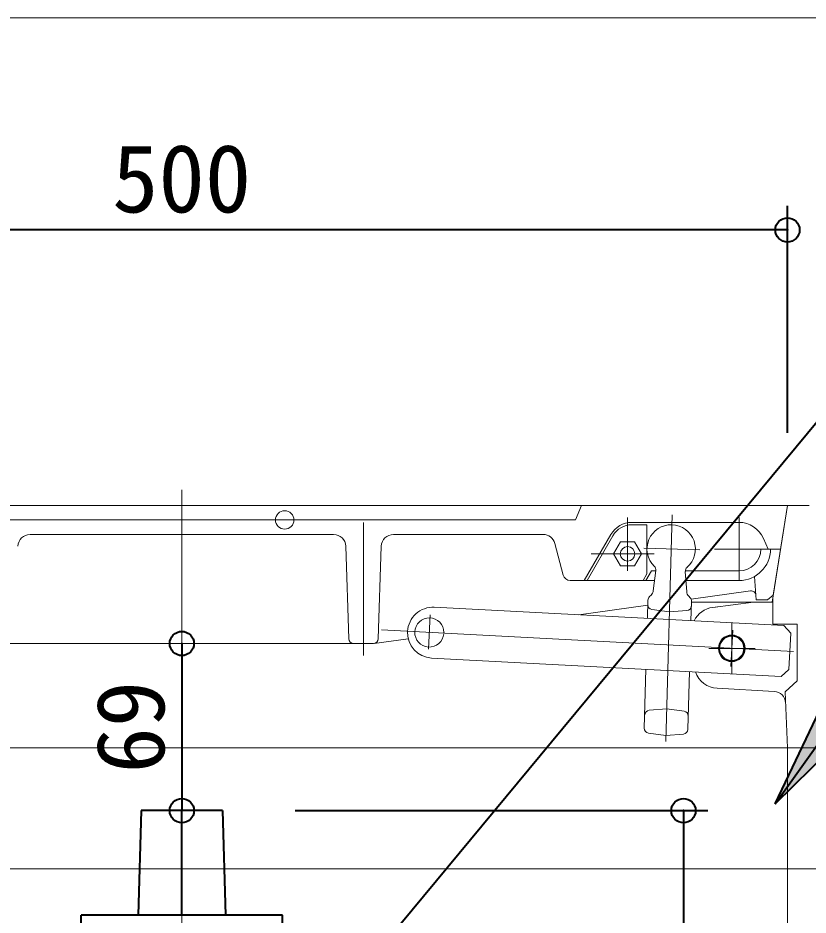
# Model space of a CAD drawing. Units: millimetres at full size, sheet at 1:20. Extents: x -5700 to 5714, y -3160 to 3160.
# Drawn here: x -2245.8 to -1919.6, y 750.1 to 1120.4 of the extents above; entities that cross this region are included whole.
import ezdxf
from ezdxf.enums import TextEntityAlignment as Align

# ---------------------------------------------------------------- set-up
doc = ezdxf.new("R2010")
doc.units = ezdxf.units.MM
doc.header["$LTSCALE"] = 20
doc.header["$PDMODE"] = 32
doc.header["$PDSIZE"] = 10
for name, color, linetype, lineweight in [('0-5_TEMP01', 3, 'Continuous', 18), ('0-7_躯体', 7, 'Continuous', 9), ('0-9_消火栓', 2, 'Continuous', 40), ('0-C_寸法', 1, 'Continuous', 40)]:
    doc.layers.add(name, color=color, linetype=linetype, lineweight=lineweight)
doc.styles.add('ＭＳ ゴシック', font='')
doc.styles.get('ＭＳ ゴシック').set_extended_font_data('MS Gothic')

msp = doc.modelspace()

# ---------------------------------------------------------------- linework, layer by layer
at = {"layer": '0-5_TEMP01'}
for p, q in [((-4278.67, 1120.37), (1421.34, 1120.37)), ((-2178.12, 925.53), (-2178.12, 769.16)), ((-1975.72, 915.31), (-1978.37, 821.77)), ((-2103.12, 912.16), (-2103.12, 857.16)), ((-1994.12, 914.16), (-1994.12, 892.16)), ((-1987.43, 901.47), (-1964.28, 900.83)), ((-2009.14, 899.16), (-1983.12, 899.16)), ((-2076.32, 859.84), (-2075.58, 873.94)), ((-1951.13, 870.66), (-1951.13, 849.67)), ((-1925.62, 858.82), (-2095.77, 867.74)), ((-1951.52, 852.67), (-1950.74, 867.65)), ((-1960.65, 860.16), (-1941.48, 860.16)), ((-2178.12, 823.66), (-2178.12, 553.66)), ((-2178.12, 367.16), (-2178.12, 793.16)), ((-2178.12, 367.16), (-2178.12, 793.16)), ((-2509.12, 769.16), (-1847.12, 769.16))]:
    msp.add_line(p, q, dxfattribs=at)
at = {"layer": '0-7_躯体'}
for p, q in [((-2436.12, 919.16), (-1920.13, 919.16)), ((-1928.12, 919.16), (-2428.12, 919.16)), ((-1935.74, 919.16), (-2046.07, 919.16)), ((-2015.62, 913.16), (-2013.12, 919.16)), ((-1928.12, 919.15), (-1934.46, 879.16)), ((-1933.98, 882.16), (-1928.12, 919.16)), ((-1919.12, 919.16), (-1928.12, 919.16)), ((-2015.62, 913.16), (-2355.63, 913.16)), ((-1992.36, 912.16), (-1948.13, 912.16)), ((-1992.36, 911.16), (-1986.12, 911.16)), ((-1986.12, 911.16), (-1986.12, 890.94)), ((-1948.13, 914.16), (-1948.13, 888.16)), ((-2115.47, 907.16), (-2240.79, 907.16)), ((-2028.98, 907.16), (-2090.79, 907.16)), ((-2001.01, 907.16), (-2011.98, 888.16)), ((-2010.83, 888.16), (-2000.15, 906.66)), ((-1999.9, 899.16), (-1997.02, 904.16)), ((-1997.02, 904.16), (-1991.24, 904.16)), ((-1988.36, 899.16), (-1991.24, 904.16)), ((-1936.12, 901.16), (-1938.04, 905.55)), ((-2109.19, 864.09), (-2110.46, 902.33)), ((-2095.79, 902.33), (-2097.06, 864.09)), ((-2024.14, 903.43), (-2020.71, 890.39)), ((-1936.05, 901.16), (-1958.24, 901.16)), ((-1939.12, 901.16), (-1930.98, 901.16)), ((-1997.02, 894.16), (-1999.9, 899.16)), ((-1991.24, 894.16), (-1988.36, 899.16)), ((-1997.02, 894.16), (-1991.24, 894.16)), ((-1987.74, 888.16), (-1986.12, 890.94)), ((-1984.27, 892.16), (-1986.58, 888.16)), ((-1984.27, 892.16), (-1986.58, 888.16)), ((-1984.27, 892.16), (-1982.5, 892.16)), ((-1983.51, 883.93), (-1982.48, 892.28)), ((-1970.3, 892.16), (-1948.13, 892.16)), ((-1969.72, 883.55), (-1970.29, 891.93)), ((-1941.71, 889.86), (-1940.99, 880.16)), ((-2017.82, 888.16), (-1982.99, 888.16)), ((-2010.83, 888.16), (-1987.74, 888.16)), ((-1970.03, 888.16), (-1948.13, 888.16)), ((-1985.1, 881.49), (-1984.43, 882.12)), ((-1968.91, 881.69), (-1968.28, 881.01)), ((-1943.39, 883.87), (-1967.9, 880.45)), ((-1936.31, 880.15), (-1933.98, 882.16)), ((-1985.78, 877.94), (-2014.22, 873.98)), ((-1985.72, 880.09), (-1985.94, 872.5)), ((-1967.74, 879.59), (-1967.96, 871.56)), ((-1967.74, 879.16), (-1934.13, 879.16)), ((-1942.12, 879.16), (-1958.9, 877.06)), ((-1936.31, 880.16), (-1940.99, 880.16)), ((-1934.13, 870.16), (-1934.13, 881.27)), ((-1929.61, 869.54), (-2073.91, 877.11)), ((-1984.06, 876.17), (-1976.86, 875.17)), ((-1976.86, 875.17), (-1969.62, 875.76)), ((-1957.12, 877.28), (-1958.9, 877.06)), ((-1924.13, 870.16), (-1934.13, 870.16)), ((-1926.77, 866.39), (-1929.61, 869.54)), ((-1924.13, 870.16), (-1924.13, 846.78)), ((-2084.66, 864.15), (-2098.79, 862.17)), ((-1927.55, 851.41), (-1926.77, 866.39)), ((-2099.06, 862.16), (-2257.19, 862.16)), ((-1930.71, 848.57), (-2075.01, 856.13)), ((-1986.54, 851.5), (-1987.22, 827.23)), ((-1968.56, 850.55), (-1969.23, 826.73)), ((-1927.55, 851.41), (-1930.71, 848.57)), ((-1929.12, 842.16), (-1924.13, 846.78)), ((-1957.14, 843.67), (-1933.64, 842.4)), ((-1928.12, 819.16), (-1929.12, 842.16)), ((-1985.23, 834.59), (-1977.99, 835.19)), ((-1977.99, 835.19), (-1970.8, 834.18)), ((-1985.5, 825.2), (-1978.31, 824.19)), ((-1978.31, 824.19), (-1971.06, 824.78)), ((-2363.89, 819.15), (-1928.12, 819.15)), ((-1847.12, 819.16), (-1928.12, 819.16)), ((-1928.12, 819.15), (-1928.12, 769.16)), ((-2509.12, 769.16), (-2178.12, 769.16)), ((-1887.12, 769.16), (-2178.12, 769.16)), ((-1928.12, 769.16), (-1928.12, 569.15))]:
    msp.add_line(p, q, dxfattribs=at)
for centre, radius in [((-2135.67, 913.16), 3.81), ((-1994.12, 899.16), 3), ((-1951.13, 860.16), 5.5), ((-1951.13, 860.16), 5.25), ((-1951.13, 860.16), 5)]:
    msp.add_circle(centre, radius, dxfattribs=at)
for centre, radius, start, end in [((-1992.36, 902.16), 10, 90, 150), ((-1992.36, 902.16), 9, 90, 150), ((-1976.13, 901.16), 10, 310.777, 225.984), ((-1948.13, 901.16), 11, 23.556, 90), ((-2240.79, 902.16), 5, 90, 178.091), ((-2115.47, 902.16), 5, 1.909, 90), ((-2090.79, 902.16), 5, 90, 178.091), ((-2028.98, 902.16), 5, 14.744, 90), ((-1948.13, 901.16), 9, 270, 0), ((-1948.13, 901.16), 13, 270, 0), ((-1984.47, 892.53), 2, 352.94, 45.984), ((-1968.29, 892.07), 2, 130.777, 183.821), ((-2017.82, 891.16), 3, 194.744, 270), ((-1983.72, 880.04), 2, 133.38, 178.38), ((-1986.49, 884.3), 3, 313.38, 352.94), ((-1966.73, 883.75), 3, 183.821, 223.381), ((-1943.12, 881.88), 2, 4.236, 97.945), ((-1983.78, 878.15), 2, 178.381, 262.04), ((-1969.79, 877.76), 2, 274.721, 358.381), ((-1969.73, 879.64), 2, 358.381, 43.381), ((-2074.46, 866.62), 10.5, 87, 177), ((-1957.66, 867.14), 10, 97.125, 154.22), ((-2075.96, 866.7), 6, 0, 355.198), ((-2074.46, 866.62), 10.5, 177, 267), ((-2107.19, 864.16), 2, 181.909, 270), ((-2099.06, 864.16), 2, 270, 358.091), ((-1956.61, 853.66), 10, 198.853, 266.907), ((-1933.92, 837.41), 5, 2.463, 86.907), ((-1985.07, 832.6), 2, 94.721, 178.38), ((-1971.08, 832.19), 2, 358.38, 82.04), ((-1985.22, 827.17), 2, 178.381, 262.04), ((-1971.22, 826.78), 2, 274.721, 358.381)]:
    msp.add_arc(centre, radius, start, end, dxfattribs=at)
at = {"layer": '0-9_消火栓'}
for p, q in [((-2194.87, 793.16), (-2196.2, 750.07)), ((-2161.37, 793.16), (-2194.87, 793.16)), ((-2178.12, 750.15), (-2178.12, 793.16)), ((-2161.37, 793.16), (-2160.04, 750.07)), ((-2161.37, 793.16), (-2160.04, 750.07)), ((-2136.62, 750.07), (-2219.62, 750.07)), ((-2219.62, 710.07), (-2219.62, 750.07)), ((-2196.2, 750.15), (-2160.04, 750.15)), ((-2136.62, 710.07), (-2136.62, 750.07))]:
    msp.add_line(p, q, dxfattribs=at)
at = {"layer": '0-C_寸法'}
for p, q in [((-1928.12, 949.16), (-1928.12, 1042.86)), ((-1928.12, 1032.86), (-2428.12, 1032.86)), ((-2157.84, 662.21), (-1858.12, 1023.41)), ((-1933.24, 795.99), (-1822.29, 951.74)), ((-1933.24, 795.99), (-1890.25, 886.27)), ((-1933.24, 795.99), (-1861.96, 866.12)), ((-2178.12, 862.16), (-2178.12, 793.16)), ((-2131.37, 793.16), (-1961.05, 793.16)), ((-1971.05, 793.16), (-1971.05, 367.16))]:
    msp.add_line(p, q, dxfattribs=at)
for p in [(-1928.12, 1032.86), (-2178.12, 862.16), (-2178.12, 793.16), (-1971.05, 793.16)]:
    msp.add_point(p, dxfattribs=at)
msp.add_solid([(-1890.25, 886.27), (-1861.96, 866.12), (-1933.24, 795.99)], dxfattribs=at)

# ---------------------------------------------------------------- texts
at = {"layer": '0-C_寸法', "style": 'ＭＳ ゴシック'}
msp.add_text('500', height=28.15, dxfattribs=at).set_placement((-2206.93, 1031.65), align=Align.BOTTOM_LEFT)
msp.add_text('69', height=28.15, rotation=90, dxfattribs=at).set_placement((-2176.9, 808.46), align=Align.BOTTOM_LEFT)

doc.saveas('drawing.dxf')
